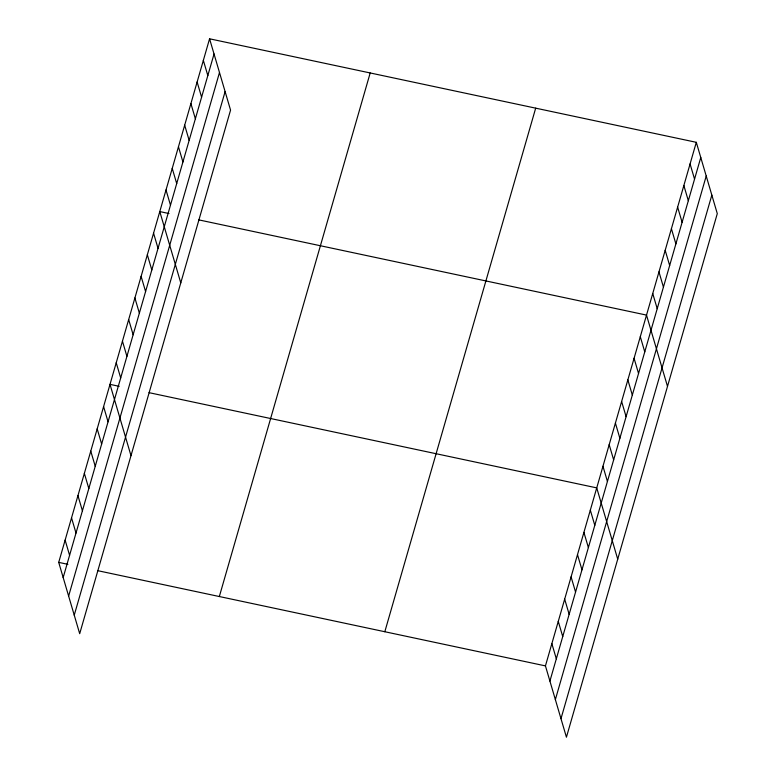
<?xml version="1.0" encoding="UTF-8"?>
<svg xmlns="http://www.w3.org/2000/svg" width="776" height="776" viewBox="0 0 776 776"><rect width="100%" height="100%" fill="white"/><g stroke="black" fill="none" stroke-linecap="round" stroke-linejoin="round"><path stroke-width="1.16" d="M209.569 38.8L230.559 110.105L79.695 633.682L58.714 562.377L209.569 38.8L696.305 142.318L717.286 213.623L566.432 737.2L545.441 665.895L696.305 142.318M63.176 577.557L214.04 53.99M68.627 596.084L219.492 72.507M74.244 615.164L225.108 91.587M219.336 596.531L370.191 72.963M384.818 631.732L535.683 108.155M549.912 681.076L700.777 157.509M555.364 699.603L706.218 176.026M560.98 718.683L711.835 195.106M168.964 213.536L159.788 211.576L180.779 282.891M198.792 219.88L646.515 315.095L667.505 386.409M119.184 386.312L110.008 384.363L130.989 455.667M149.011 392.656L596.734 487.881L617.725 559.186M58.714 562.377L67.89 564.327M97.718 570.67L545.441 665.895M690.077 163.92L694.549 179.101M683.86 185.512L688.322 200.703M677.632 207.114L682.104 222.295M671.415 228.707L675.877 243.897M665.187 250.309L669.659 265.489M658.96 271.901L663.432 287.091M652.742 293.503L657.214 308.683M640.297 336.697L644.769 351.887M634.07 358.289L638.541 373.479M627.852 379.891L632.324 395.081M621.625 401.493L626.096 416.673M615.407 423.085L619.869 438.275M609.179 444.687L613.651 459.867M602.962 466.279L607.424 481.469M590.323 510.133L594.794 525.313M583.911 532.385L588.383 547.565M577.499 554.636L581.971 569.817M571.087 576.888L575.559 592.069M564.676 599.14L569.148 614.32M558.264 621.392L562.736 636.572M551.852 643.643L556.324 658.824M203.351 60.402L207.822 75.582M197.123 81.994L201.595 97.184M190.906 103.596L195.368 118.776M184.678 125.188L189.15 140.378M178.461 146.79L182.923 161.971M172.233 168.382L176.705 183.572M166.016 189.984L170.477 205.165M153.561 233.178L158.032 248.359M147.343 254.77L151.815 269.961M141.116 276.372L145.587 291.563M134.898 297.965L139.37 313.155M128.671 319.566L133.142 334.757M122.453 341.168L126.915 356.349M116.225 362.761L120.697 377.951M103.596 406.614L108.058 421.795M97.184 428.866L101.646 444.047M90.773 451.118L95.235 466.298M84.361 473.37L88.823 488.55M77.949 495.621L82.411 510.802M71.537 517.873L75.999 533.054M65.126 540.125L69.588 555.306"/></g></svg>
